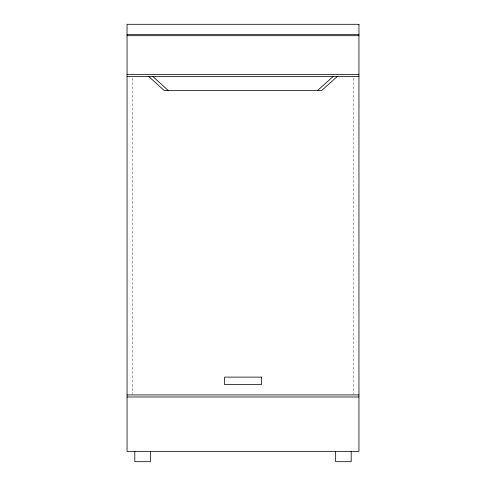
<?xml version="1.0" encoding="UTF-8"?>
<svg xmlns="http://www.w3.org/2000/svg" width="486" height="486" viewBox="0 0 486 486"><rect width="100%" height="100%" fill="white"/><g stroke="black" fill="none" stroke-linecap="round" stroke-linejoin="round"><path stroke-width="0.36" stroke-dasharray="2.43 1.82" d="M353.772 78.094L353.772 394.17M132.228 78.094L132.228 394.17"/><path stroke-width="0.73" d="M317.54 90.481L333.068 76.581M337.211 76.581L321.677 90.481L164.14 90.481L148.789 76.581M127.053 34.652L358.947 34.652M127.053 35.691L358.947 35.691M127.053 74.51L358.947 74.51M127.053 76.581L358.947 76.581M127.053 394.924L358.947 394.924M127.053 396.995L358.947 396.995M152.932 76.581L168.278 90.481M351.184 451.348L351.184 461.7L335.656 461.7L335.656 451.348M150.344 451.348L150.344 461.7L134.816 461.7L134.816 451.348M358.947 24.3L127.053 24.3L127.053 451.348L358.947 451.348L358.947 24.3M261.425 377.118L224.575 377.118L224.575 384.572L261.425 384.572L261.425 377.118"/></g></svg>
